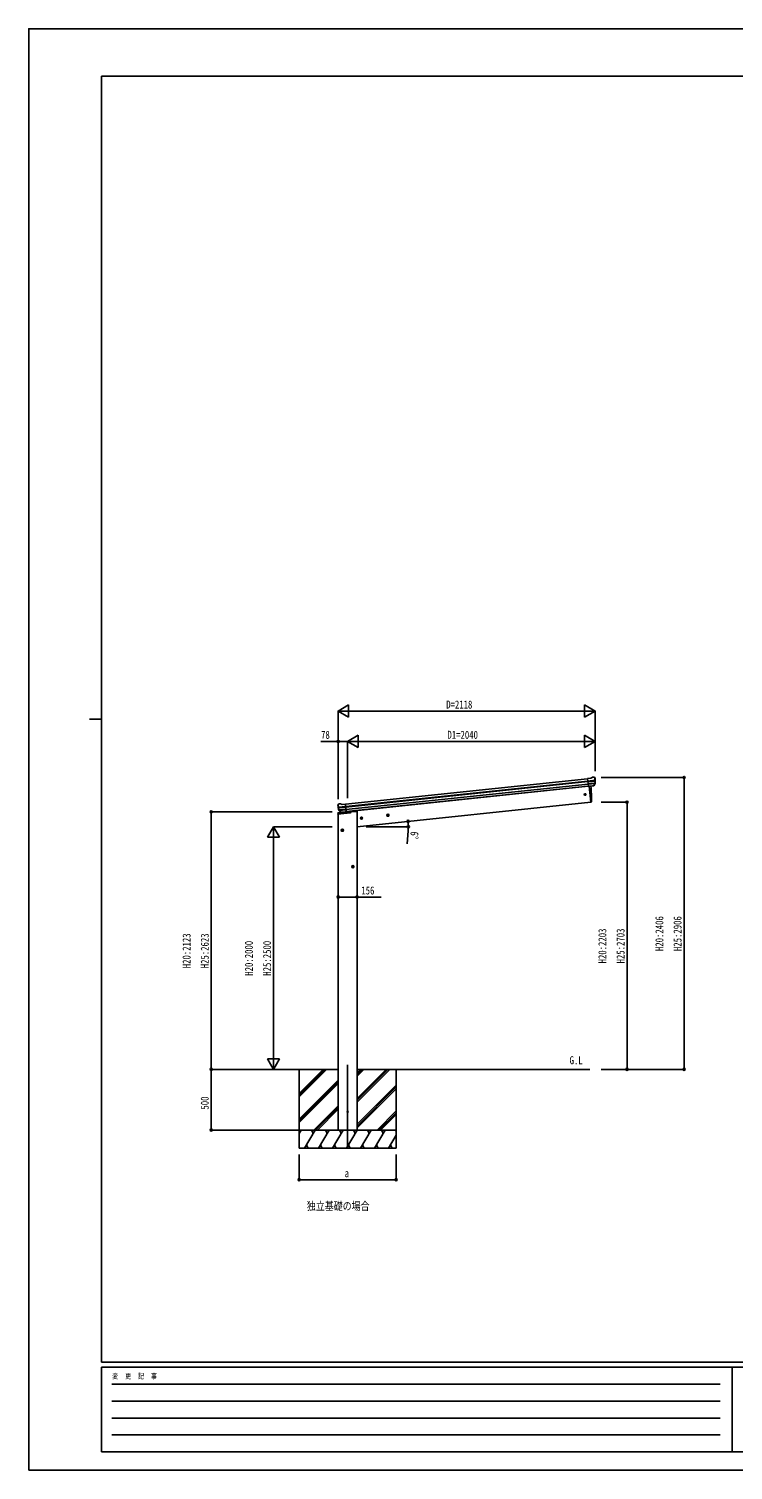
# Model space of a CAD drawing. Units: millimetres, scale not verified. Extents: x -8410 to 8410, y -5940 to 5940.
# Drawn here: x -8410 to -2602, y -5940 to 5940 of the extents above; entities that cross this region are included whole.
import ezdxf
from ezdxf.enums import TextEntityAlignment as Align

# ---------------------------------------------------------------- set-up
doc = ezdxf.new("R2010")
doc.units = ezdxf.units.MM
doc.header["$LTSCALE"] = 30
for name, color, linetype in [('0-2_USER1', 3, 'Continuous'), ('0-3_YKK_12', 2, 'Continuous'), ('0-4_YKK_13', 4, 'Continuous'), ('0-5_YKK_A1', 4, 'Continuous'), ('0-6_YKK_D', 6, 'Continuous'), ('0-7_YKK_ZWAK', 7, 'Continuous')]:
    doc.layers.add(name, color=color, linetype=linetype)
doc.styles.add('ＭＳ ゴシック', font='')
doc.styles.get('ＭＳ ゴシック').set_extended_font_data('MS Gothic')

msp = doc.modelspace()

# ---------------------------------------------------------------- linework, layer by layer
at = {"layer": '0-3_YKK_12'}
msp.add_line((-5781.79, -2598.07), (-5781.79, -3291.4), dxfattribs=at)
at = {"layer": '0-4_YKK_13'}
for p, q in [((-3776.98, -236.77), (-3803.5, -239.56)), ((-3750.66, -227.98), (-3750.67, -227.98)), ((-3747, -229.06), (-3747, -229.06)), ((-3747, -229.06), (-3742.68, -232.56)), ((-3742.68, -232.56), (-3741.82, -233.26)), ((-3740.43, -236.95), (-3740.74, -235.11)), ((-3796.72, -304.11), (-3803.5, -239.56)), ((-3801.35, -260.09), (-3741.61, -253.81)), ((-3741.13, -259.68), (-3800.73, -265.95)), ((-3741.97, -276.44), (-3799, -282.43)), ((-3743.35, -281.1), (-3798.53, -286.9)), ((-3753.37, -299.33), (-3796.74, -303.89)), ((-3796.72, -304.11), (-3786.77, -303.07)), ((-3790.15, -303.42), (-3776.45, -433.8)), ((-3786.77, -303.07), (-3786.5, -303.13)), ((-3786.5, -303.13), (-3761.17, -300.47)), ((-3761.17, -300.47), (-3760.92, -300.35)), ((-3760.92, -300.35), (-3753.22, -299.54)), ((-3751.91, -297.67), (-3742.46, -279.37)), ((-3750.86, -298.1), (-3740.74, -279.84)), ((-5861.83, -459.92), (-5861.91, -458.05)), ((-5860.54, -455.16), (-5861.24, -456.02)), ((-5857.04, -450.84), (-5860.54, -455.16)), ((-5797.43, -469.89), (-5857.17, -476.17)), ((-5857.04, -450.84), (-5857.04, -450.83)), ((-5853.68, -449.01), (-5853.68, -449.01)), ((-5826.11, -452.15), (-5799.59, -449.36)), ((-5792.8, -513.91), (-5799.59, -449.36)), ((-3776.45, -433.8), (-3774.39, -433.51)), ((-5861.96, -531.83), (-5860.72, -522.42)), ((-5860.96, -531.72), (-5861.96, -531.83)), ((-5860.96, -531.72), (-5759.44, -521.05)), ((-5859.74, -522.48), (-5860.96, -531.72)), ((-5860.96, -531.72), (-5859.74, -522.48)), ((-5859.22, -522.49), (-5860.43, -531.67)), ((-5859.74, -522.48), (-5859.84, -521.55)), ((-5859.84, -521.55), (-5859.74, -522.48)), ((-5754.96, -511.46), (-5859.74, -522.48)), ((-5859.74, -522.48), (-5754.96, -511.46)), ((-5754.96, -511.53), (-5859.22, -522.49)), ((-5858.29, -522.9), (-5858.35, -522.4)), ((-5754.96, -512.04), (-5858.29, -522.9)), ((-5856.42, -482.01), (-5796.82, -475.74)), ((-5838.91, -517.57), (-5852.61, -501.81)), ((-5852.12, -498.22), (-5795.08, -492.23)), ((-5837.97, -516.93), (-5851.02, -500.99)), ((-5849.79, -502.49), (-5794.61, -496.69)), ((-5828.61, -517.67), (-5836.3, -518.48)), ((-5836.2, -518.24), (-5792.83, -513.69)), ((-5828.33, -517.74), (-5828.61, -517.67)), ((-5803, -515.08), (-5828.33, -517.74)), ((-5802.75, -514.96), (-5803, -515.08)), ((-5792.8, -513.91), (-5802.75, -514.96)), ((-5789.96, -514.21), (-5789.96, -515.72)), ((-5754.96, -516.08), (-5754.96, -511.46))]:
    msp.add_line(p, q, dxfattribs=at)
for points in [[(-3776.98, -236.77), (-3765.38, -229.8), (-3765.38, -229.8)], [(-3764.15, -229.39), (-3764.15, -229.39), (-3750.67, -227.98)], [(-5840.19, -447.59), (-5840.2, -447.59), (-5853.68, -449.01)], [(-5826.11, -452.15), (-5838.91, -447.74), (-5838.91, -447.74)], [(-5859.84, -521.55), (-5754.96, -510.53), (-5754.96, -511.46)]]:
    msp.add_lwpolyline(points, dxfattribs=at)
for centre, radius in [((-3823.24, -371.25), 6.5), ((-5781.54, -2986.31), 5)]:
    msp.add_circle(centre, radius, dxfattribs=at)
for centre, radius, start, end in [((-3763.84, -232.38), 3, 96.02369, 120.97631), ((-3750.15, -232.95), 5, 51.04426, 95.95574), ((-3933.99, -258.61), 192.44, 1.4271, 6.57578), ((-3941.32, -258.07), 202, 354.13916, 6), ((-4671.05, -393.59), 900, 357.63919, 5.84085), ((-3753.48, -296.65), 2.99, 285.2717, 331.00739), ((-3745.13, -278), 3, 332.69111, 354.20009), ((-3941.32, -258.07), 200.2, 354.20009, 359.53883), ((-3696.34, -251.7), 45.32, 182.67122, 185.64518), ((-3740.94, -261.02), 1.35, 95.1605, 97.91927), ((-3738.34, -259.46), 2.74, 179.02151, 184.43412), ((-3743.36, -278.39), 3, 331, 354.13916), ((-5660.93, -438.81), 202, 186, 197.86084), ((-5668, -440.86), 192.44, 185.42422, 190.5729), ((-5853.16, -453.98), 5, 96.04426, 140.95574), ((-5839.88, -450.58), 3, 71.02369, 95.97631), ((-3774.81, -430.54), 3, 278, 357.63919), ((-5860.46, -526.07), 3.66, 78.7113, 94.17753), ((-5860.46, -526.07), 3.66, 78.7113, 94.17753), ((-5859.73, -522.55), 1, 96, 172.5), ((-5901.89, -483.51), 45.32, 6.35482, 9.32878), ((-5859.2, -482.37), 2.74, 7.56588, 12.97849), ((-5856.32, -483.35), 1.35, 94.08073, 96.8395), ((-5660.93, -438.81), 200.2, 192.46117, 197.79991), ((-5850.34, -499.84), 3, 197.86084, 221), ((-5848.7, -499.09), 3, 197.79991, 219.30889), ((-5836.65, -515.6), 2.99, 220.99261, 266.7283), ((-5759.96, -516.08), 5, 276, 0)]:
    msp.add_arc(centre, radius, start, end, dxfattribs=at)
for centre, major_axis, ratio, start_param, end_param in [((-3742.69, -236.56), (-0.87, 5.91), 0.020485, 0.67143203, 1.56913061), ((-3748.09, -232.04), (5.88, -1.31), 0.24881, 0.46058498, 0.46410383), ((-3743.71, -235.59), (-2.34, 1.9), 0.995767, 3.98597162, 4.71238898), ((-3753.68, -296.35), (-0.11, 3), 0.642905, 3.24593831, 4.20392797), ((-3753.54, -296.55), (1.66, -2.51), 0.997631, 5.80419048, 5.89294842), ((-3753.62, -296.45), (3.53, -2.11), 0.650902, 5.25614477, 5.32895537), ((-3751.25, -296.1), (1.08, 3.13), 0.040856, 2.11350352, 2.14162489), ((-3939.02, -280.02), (-20.92, 199.05), 0.994373, 4.71137894, 4.7277536), ((-5858.91, -457.9), (1.9, 2.34), 0.995767, 1.57079633, 2.29721369), ((-5855.36, -453.53), (-5.48, -2.51), 0.24881, 5.81908147, 5.82260033), ((-5859.7, -459.07), (-0.38, 5.97), 0.020485, 4.7140547, 5.61175327), ((-5658.63, -460.75), (-20.92, 199.05), 0.994373, 1.55543171, 1.57180637), ((-5838.95, -515.52), (-1.71, 2.84), 0.040856, 4.14156042, 4.16968179), ((-5836.52, -515.27), (-0.51, 2.96), 0.642905, 2.07925734, 3.03724699), ((-5836.56, -515.37), (-3.02, -2.79), 0.650902, 0.95422993, 1.02704053), ((-5836.61, -515.49), (-1.1, -2.8), 0.997631, 0.39023689, 0.47899483)]:
    msp.add_ellipse(centre, major_axis=major_axis, ratio=ratio, start_param=start_param, end_param=end_param, dxfattribs=at)
at = {"layer": '0-5_YKK_A1'}
for p, q in [((-5799.38, -451.35), (-3803.29, -241.55)), ((-5797.39, -470.24), (-3801.31, -260.45)), ((-5796.96, -474.42), (-3800.87, -264.62)), ((-5794.87, -494.28), (-3798.78, -284.48)), ((-3797.02, -301.22), (-5793.11, -511.02)), ((-3796.92, -302.22), (-5722.21, -504.57)), ((-3790.15, -303.42), (-3776.45, -433.8)), ((-3776.45, -433.8), (-5703.79, -636.37)), ((-5859.29, -3136.37), (-5859.29, -531.55)), ((-5722.21, -504.57), (-5721.6, -510.37)), ((-5703.79, -3136.31), (-5703.79, -510.37)), ((-5657.63, -564.15), (-5677.52, -566.24)), ((-5668.36, -557.73), (-5674.43, -562.14)), ((-5674.43, -562.14), (-5673.64, -569.61)), ((-5673.64, -569.61), (-5666.79, -572.66)), ((-5666.53, -575.14), (-5668.62, -555.25)), ((-5661.5, -560.78), (-5668.36, -557.73)), ((-5438.83, -541.15), (-5458.72, -543.24)), ((-5449.56, -534.73), (-5455.63, -539.14)), ((-5455.63, -539.14), (-5454.85, -546.61)), ((-5454.85, -546.61), (-5447.99, -549.66)), ((-5447.73, -552.14), (-5449.82, -532.25)), ((-5442.71, -537.79), (-5449.56, -534.73)), ((-5814.79, -665.92), (-5834.79, -665.92)), ((-5824.79, -658.41), (-5831.29, -662.17)), ((-5831.29, -662.17), (-5831.29, -669.67)), ((-5831.29, -669.67), (-5824.79, -673.43)), ((-5824.79, -675.92), (-5824.79, -655.92)), ((-5818.29, -662.17), (-5824.79, -658.41)), ((-5727.79, -965.92), (-5747.79, -965.92)), ((-5737.79, -958.41), (-5744.29, -962.17)), ((-5744.29, -962.17), (-5744.29, -969.67)), ((-5744.29, -969.67), (-5737.79, -973.43)), ((-5737.79, -975.92), (-5737.79, -955.92)), ((-5731.29, -962.17), (-5737.79, -958.41)), ((-6310.42, -2636.37), (-5859.29, -2636.37)), ((-6181.79, -2636.37), (-6181.79, -3286.37)), ((-6181.79, -2863), (-5955.16, -2636.37)), ((-6181.79, -2848.86), (-5969.3, -2636.37)), ((-6181.79, -2834.71), (-5983.44, -2636.37)), ((-6181.79, -3046.85), (-5859.79, -2724.85)), ((-5703.79, -2636.37), (-3784.85, -2636.37)), ((-5703.79, -2905.5), (-5434.66, -2636.37)), ((-5703.79, -2891.36), (-5448.8, -2636.37)), ((-5703.79, -2877.21), (-5462.94, -2636.37)), ((-5703.79, -2693.31), (-5646.85, -2636.37)), ((-5703.79, -2679.17), (-5660.99, -2636.37)), ((-5703.79, -2665.02), (-5675.13, -2636.37)), ((-5381.79, -2636.43), (-5381.79, -3286.37)), ((-6181.79, -3060.99), (-5859.79, -2738.99)), ((-6181.79, -3075.13), (-5859.79, -2753.13)), ((-5703.79, -3089.34), (-5381.79, -2767.35)), ((-5703.79, -3103.49), (-5381.79, -2781.49)), ((-5703.79, -3117.63), (-5381.79, -2795.63)), ((-6059.18, -3136.37), (-5859.79, -2936.98)), ((-6045.04, -3136.37), (-5859.79, -2951.12)), ((-6030.89, -3136.37), (-5859.79, -2965.26)), ((-5538.68, -3136.37), (-5381.79, -2979.48)), ((-5524.54, -3136.37), (-5381.79, -2993.62)), ((-5510.39, -3136.37), (-5381.79, -3007.76)), ((-5381.79, -3136.37), (-6181.79, -3136.37)), ((-6181.79, -3165.31), (-6165.08, -3136.37)), ((-6180.08, -3162.35), (-6181.79, -3159.39)), ((-6136.21, -3286.37), (-6049.61, -3136.37)), ((-6064.61, -3162.35), (-6079.61, -3136.37)), ((-6020.74, -3286.37), (-5934.14, -3136.37)), ((-5949.14, -3162.35), (-5964.14, -3136.37)), ((-5905.27, -3286.37), (-5818.67, -3136.37)), ((-5833.67, -3162.35), (-5848.67, -3136.37)), ((-5789.8, -3286.37), (-5703.2, -3136.37)), ((-5718.2, -3162.35), (-5733.2, -3136.37)), ((-5674.33, -3286.37), (-5587.73, -3136.37)), ((-5602.73, -3162.35), (-5617.73, -3136.37)), ((-5558.86, -3286.37), (-5472.26, -3136.37)), ((-5487.26, -3162.35), (-5502.26, -3136.37)), ((-5443.39, -3286.37), (-5381.79, -3179.66)), ((-5381.79, -3145.04), (-5386.79, -3136.37)), ((-6181.79, -3286.37), (-5381.79, -3286.37)), ((-6121.21, -3260.39), (-6106.21, -3286.37)), ((-6005.74, -3260.39), (-5990.74, -3286.37)), ((-5890.27, -3260.39), (-5875.27, -3286.37)), ((-5774.8, -3260.39), (-5759.8, -3286.37)), ((-5659.33, -3260.39), (-5644.33, -3286.37)), ((-5543.86, -3260.39), (-5528.86, -3286.37)), ((-5428.39, -3260.39), (-5413.4, -3286.37))]:
    msp.add_line(p, q, dxfattribs=at)
for points in [[(-5703.79, -510.37), (-5723.79, -510.37), (-5754.96, -513.65)], [(-5666.79, -572.66), (-5660.72, -568.25), (-5661.5, -560.78)], [(-5447.99, -549.66), (-5441.92, -545.25), (-5442.71, -537.79)], [(-5824.79, -673.43), (-5818.29, -669.67), (-5818.29, -662.17)], [(-5737.79, -973.43), (-5731.29, -969.67), (-5731.29, -962.17)]]:
    msp.add_lwpolyline(points, dxfattribs=at)
for centre, radius in [((-5667.57, -565.19), 8.5), ((-5667.57, -565.19), 7.7), ((-5667.57, -565.19), 6.5), ((-5448.78, -542.2), 8.5), ((-5448.78, -542.2), 7.7), ((-5448.78, -542.2), 6.5), ((-5824.79, -665.92), 8.5), ((-5824.79, -665.92), 7.7), ((-5824.79, -665.92), 6.5), ((-5737.79, -965.92), 8.5), ((-5737.79, -965.92), 7.7), ((-5737.79, -965.92), 6.5)]:
    msp.add_circle(centre, radius, dxfattribs=at)
at = {"layer": '0-6_YKK_D'}
for p, q in [((-5859.79, 317.03), (-5773.19, 367.03)), ((-5773.19, 267.03), (-5773.19, 367.03)), ((-3741.4, 317.03), (-3828.01, 367.03)), ((-3828.01, 367.03), (-3828.01, 267.03)), ((-5859.79, -400.39), (-5859.79, 318.03)), ((-5859.79, 317.03), (-5773.19, 267.03)), ((-5859.79, 317.03), (-5686.58, 317.03)), ((-5759.79, 317.03), (-3841.4, 317.03)), ((-3741.4, 317.03), (-3914.61, 317.03)), ((-3741.4, 317.03), (-3828.01, 267.03)), ((-3741.4, -177.65), (-3741.4, 318.03)), ((-5859.29, -410.39), (-5859.29, 68.03)), ((-5781.54, 67.03), (-5694.94, 117.03)), ((-5781.54, -402.22), (-5781.54, 68.03)), ((-5781.54, -402.22), (-5781.54, 68.03)), ((-5781.54, 67.03), (-5694.94, 17.03)), ((-5781.54, 67.03), (-5608.33, 67.03)), ((-5694.94, 17.03), (-5694.94, 117.03)), ((-5681.54, 67.03), (-3841.4, 67.03)), ((-3741.4, 67.03), (-3914.61, 67.03)), ((-3741.4, 67.03), (-3828.01, 117.03)), ((-3828.01, 117.03), (-3828.01, 17.03)), ((-3741.4, 67.03), (-3828.01, 17.03)), ((-3741.4, -176.65), (-3741.4, 68.03)), ((-3689.57, -229.96), (-3006.25, -229.96)), ((-3007.25, -2636.37), (-3007.25, -229.96)), ((-3690.57, -433.8), (-3476.71, -433.8)), ((-3477.71, -433.8), (-3477.71, -2636.37)), ((-5909.79, -513.86), (-6906.97, -513.86)), ((-6905.97, -513.86), (-6905.97, -2636.37)), ((-6392.23, -636.37), (-6442.23, -722.97)), ((-5909.79, -636.37), (-6393.23, -636.37)), ((-6392.23, -636.37), (-6342.23, -722.97)), ((-6392.23, -636.37), (-6392.23, -809.57)), ((-5629.42, -636.37), (-5279.87, -636.37)), ((-5282.24, -670.34), (-5290.94, -778.26)), ((-6442.23, -722.97), (-6342.23, -722.97)), ((-6392.23, -736.37), (-6392.23, -2536.37)), ((-6392.23, -2636.37), (-6392.23, -2463.16)), ((-6392.23, -2636.37), (-6442.23, -2549.77)), ((-6342.23, -2549.77), (-6442.23, -2549.77)), ((-6392.23, -2636.37), (-6342.23, -2549.77)), ((-6311.42, -2636.37), (-6906.97, -2636.37)), ((-6311.42, -2636.37), (-6906.97, -2636.37)), ((-6905.97, -2636.37), (-6905.97, -3136.37)), ((-6311.42, -2636.37), (-6393.23, -2636.37)), ((-3690.57, -2636.37), (-3476.71, -2636.37)), ((-3690.57, -2636.37), (-3006.25, -2636.37)), ((-6182.79, -3136.37), (-6906.97, -3136.37)), ((-6181.79, -3337.31), (-6181.79, -3546.62)), ((-5381.79, -3337.31), (-5381.79, -3546.62)), ((-6181.79, -3545.62), (-5381.79, -3545.62))]:
    msp.add_line(p, q, dxfattribs=at)
for points in [[(-5781.54, 67.03), (-5859.29, 67.03), (-6001.55, 67.03)], [(-5859.29, -1215.92), (-5703.79, -1215.92), (-5503.92, -1215.92)]]:
    msp.add_lwpolyline(points, dxfattribs=at)
for centre in [(-5859.29, 67.03), (-3007.25, -229.96), (-3477.71, -433.8), (-6905.97, -513.86), (-5283.19, -592.16), (-5280.87, -636.37), (-5859.29, -1215.92), (-5703.79, -1215.92), (-6905.97, -2636.37), (-6905.97, -2636.37), (-3477.71, -2636.37), (-3007.25, -2636.37), (-6905.97, -3136.37), (-6181.79, -3545.62), (-5381.79, -3545.62)]:
    msp.add_circle(centre, 8.5, dxfattribs=at)
for start, end in [(0, 6), (355.39249, 0)]:
    msp.add_arc((-5703.79, -636.37), 422.91, start, end, dxfattribs=at)
at = {"layer": '0-7_YKK_ZWAK'}
for p, q in [((7790.04, 5550), (-7809.96, 5550)), ((-7809.96, -5050), (-7809.96, 5550)), ((-7909.96, 250), (-7809.96, 250)), ((7790.04, -5050), (-7809.96, -5050)), ((-2609.96, -5090), (-7809.96, -5090)), ((-7809.96, -5790), (-7809.96, -5090)), ((-2609.96, -5090), (-2609.96, -5790)), ((-9.96, -5090), (-2609.96, -5090)), ((-7724.96, -5230), (-2709.96, -5230)), ((-7724.96, -5370), (-2709.96, -5370)), ((-7724.96, -5510), (-2709.96, -5510)), ((-7724.96, -5650), (-2709.96, -5650)), ((-7809.96, -5790), (-2609.96, -5790)), ((-2609.96, -5790), (-9.96, -5790))]:
    msp.add_line(p, q, dxfattribs=at)
msp.add_lwpolyline([(-8410, -5940), (8410, -5940), (8410, 5940), (-8410, 5940)], close=True, dxfattribs=at)

# ---------------------------------------------------------------- texts
at = {"layer": '0-2_USER1', "style": 'ＭＳ ゴシック', "width": 0.8}
for s, p in [('G.L', (-3951.36, -2613.9)), ('独立基礎の場合', (-6117.78, -3816.41))]:
    msp.add_text(s, height=65.98, dxfattribs=at).set_placement(p, align=Align.BOTTOM_LEFT)
at = {"layer": '0-6_YKK_D', "style": 'ＭＳ ゴシック', "width": 0.8}
for s, p in [('D=2118', (-4968.6, 317.83)), ('78', (-6000.22, 68.36)), ('D1=2040', (-4958.27, 68.36)), ('156', (-5668.45, -1214.59)), ('a', (-5805.79, -3544.82))]:
    msp.add_text(s, height=65.98, dxfattribs=at).set_placement(p, align=Align.BOTTOM_LEFT)
for s, rotation, p in [('6°', 265.392, (-5281.02, -671.78)), ('H20:2406', 90, (-3158.58, -1661.16)), ('H25:2906', 90, (-3008.58, -1661.16)), ('H20:2123', 90, (-7056.77, -1803.12)), ('H25:2623', 90, (-6906.77, -1803.12)), ('H20:2203', 90, (-3628.51, -1763.08)), ('H25:2703', 90, (-3478.51, -1763.08)), ('H20:2000', 90, (-6543.03, -1864.37)), ('H25:2500', 90, (-6393.03, -1864.37)), ('500', 90, (-6907.3, -2967.97))]:
    msp.add_text(s, height=65.98, rotation=rotation, dxfattribs=at).set_placement(p, align=Align.BOTTOM_LEFT)
at = {"layer": '0-7_YKK_ZWAK', "style": 'ＭＳ ゴシック', "width": 0.8}
msp.add_text('変  更  記  事', height=43.99, dxfattribs=at).set_placement((-7722.62, -5200), align=Align.BOTTOM_LEFT)

doc.saveas('drawing.dxf')
